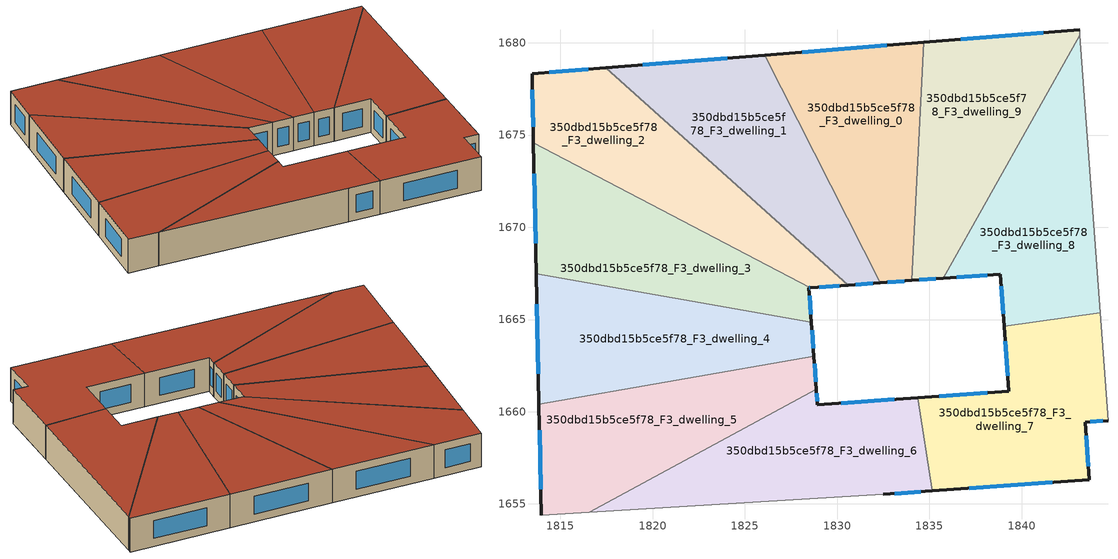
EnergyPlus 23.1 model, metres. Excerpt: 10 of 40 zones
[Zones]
350dbd15b5ce5f78_F3_dwelling_0
 floor to 350dbd15b5ce5f78_F2_dwelling_0 (EU_floor_Construction): 1834.71,1680.03 1834.06,1667.12 1832.34,1666.99 1826.08,1679.34 z9
 wall outside (EU_wall_Construction): 1832.34,1666.99 1834.06,1667.12 / 1834.71,1680.03 1826.08,1679.34 z9:12
 wall to 350dbd15b5ce5f78_F3_dwelling_1 (EU_wall_Construction): 1826.08,1679.34 1832.34,1666.99 z9:12
 wall to 350dbd15b5ce5f78_F3_dwelling_9 (EU_wall_Construction): 1834.06,1667.12 1834.71,1680.03 z9:12
 window (EU_Window_Construction): 1832.74,1667.02 1833.65,1667.09 / 1832.68,1679.86 1828.11,1679.5 z9.7:11.3
 roof outside (EU_roof_Construction): 1834.06,1667.12 1834.71,1680.03 1826.08,1679.34 1832.34,1666.99 z12
350dbd15b5ce5f78_F3_dwelling_1
 floor to 350dbd15b5ce5f78_F2_dwelling_1 (EU_floor_Construction): 1826.08,1679.34 1832.34,1666.99 1830.6,1666.87 1817.45,1678.65 z9
 wall outside (EU_wall_Construction): 1830.6,1666.87 1832.34,1666.99 / 1826.08,1679.34 1817.45,1678.65 z9:12
 wall to 350dbd15b5ce5f78_F3_dwelling_2 (EU_wall_Construction): 1817.45,1678.65 1830.6,1666.87 z9:12
 window (EU_Window_Construction): 1831.01,1666.9 1831.93,1666.96 / 1824.05,1679.18 1819.48,1678.81 z9.7:11.3
 roof outside (EU_roof_Construction): 1832.34,1666.99 1826.08,1679.34 1817.45,1678.65 1830.6,1666.87 z12
350dbd15b5ce5f78_F3_dwelling_2
 floor to 350dbd15b5ce5f78_F2_dwelling_2 (EU_floor_Construction): 1830.6,1666.87 1828.54,1666.72 1813.54,1674.58 1813.46,1678.33 1817.45,1678.65 z9
 wall outside (EU_wall_Construction): 1828.54,1666.72 1830.6,1666.87 / 1817.45,1678.65 1813.46,1678.33 1813.54,1674.58 z9:12
 wall to 350dbd15b5ce5f78_F3_dwelling_3 (EU_wall_Construction): 1813.54,1674.58 1828.54,1666.72 z9:12
 window (EU_Window_Construction): 1829.03,1666.76 1830.12,1666.83 / 1813.48,1677.45 1813.52,1675.46 / 1816.51,1678.58 1814.4,1678.41 z9.7:11.3
 roof outside (EU_roof_Construction): 1830.6,1666.87 1817.45,1678.65 1813.46,1678.33 1813.54,1674.58 1828.54,1666.72 z12
350dbd15b5ce5f78_F3_dwelling_3
 floor to 350dbd15b5ce5f78_F2_dwelling_3 (EU_floor_Construction): 1828.54,1666.72 1828.48,1666.72 1828.61,1664.85 1813.69,1667.48 1813.54,1674.58 z9
 wall outside (EU_wall_Construction): 1828.61,1664.85 1828.48,1666.72 1828.54,1666.72 / 1813.54,1674.58 1813.69,1667.48 z9:12
 wall to 350dbd15b5ce5f78_F3_dwelling_4 (EU_wall_Construction): 1813.69,1667.48 1828.61,1664.85 z9:12
 window (EU_Window_Construction): 1828.49,1666.72 1828.53,1666.72 / 1828.58,1665.29 1828.51,1666.28 / 1813.57,1672.91 1813.65,1669.15 z9.7:11.3
 roof outside (EU_roof_Construction): 1828.61,1664.85 1828.48,1666.72 1828.54,1666.72 1813.54,1674.58 1813.69,1667.48 z12
350dbd15b5ce5f78_F3_dwelling_4
 floor to 350dbd15b5ce5f78_F2_dwelling_4 (EU_floor_Construction): 1828.61,1664.85 1828.74,1663.02 1813.84,1660.4 1813.69,1667.48 z9
 wall outside (EU_wall_Construction): 1828.74,1663.02 1828.61,1664.85 / 1813.69,1667.48 1813.84,1660.4 z9:12
 wall to 350dbd15b5ce5f78_F3_dwelling_5 (EU_wall_Construction): 1813.84,1660.4 1828.74,1663.02 z9:12
 window (EU_Window_Construction): 1828.71,1663.45 1828.64,1664.42 / 1813.72,1665.82 1813.8,1662.06 z9.7:11.3
 roof outside (EU_roof_Construction): 1828.74,1663.02 1828.61,1664.85 1813.69,1667.48 1813.84,1660.4 z12
350dbd15b5ce5f78_F3_dwelling_5
 floor to 350dbd15b5ce5f78_F2_dwelling_5 (EU_floor_Construction): 1828.74,1663.02 1828.88,1661.21 1816.56,1654.56 1813.97,1654.4 1813.84,1660.4 z9
 wall outside (EU_wall_Construction): 1828.88,1661.21 1828.74,1663.02 / 1813.84,1660.4 1813.97,1654.4 z9:12
 wall adiabatic (EU_wall_Construction): 1813.97,1654.4 1816.56,1654.56 z9:12
 wall to 350dbd15b5ce5f78_F3_dwelling_6 (EU_wall_Construction): 1816.56,1654.56 1828.88,1661.21 z9:12
 window (EU_Window_Construction): 1828.85,1661.63 1828.78,1662.59 / 1813.87,1658.99 1813.94,1655.81 z9.7:11.3
 roof outside (EU_roof_Construction): 1828.88,1661.21 1828.74,1663.02 1813.84,1660.4 1813.97,1654.4 1816.56,1654.56 z12
350dbd15b5ce5f78_F3_dwelling_6
 floor to 350dbd15b5ce5f78_F2_dwelling_6 (EU_floor_Construction): 1834.38,1660.77 1835.16,1655.71 1832.49,1655.52 1816.56,1654.56 1828.88,1661.21 1828.94,1660.38 z9
 wall outside (EU_wall_Construction): 1834.38,1660.77 1828.94,1660.38 1828.88,1661.21 / 1832.49,1655.52 1835.16,1655.71 z9:12
 wall adiabatic (EU_wall_Construction): 1816.56,1654.56 1832.49,1655.52 z9:12
 wall to 350dbd15b5ce5f78_F3_dwelling_7 (EU_wall_Construction): 1835.16,1655.71 1834.38,1660.77 z9:12
 window (EU_Window_Construction): 1828.92,1660.57 1828.89,1661.01 / 1833.1,1660.68 1830.22,1660.47 / 1833.12,1655.56 1834.53,1655.67 z9.7:11.3
 roof outside (EU_roof_Construction): 1835.16,1655.71 1834.38,1660.77 1828.94,1660.38 1828.88,1661.21 1816.56,1654.56 1832.49,1655.52 z12
350dbd15b5ce5f78_F3_dwelling_7
 floor to 350dbd15b5ce5f78_F2_dwelling_7 (EU_floor_Construction): 1844.26,1665.37 1844.69,1659.52 1843.44,1659.43 1843.67,1656.32 1835.16,1655.71 1834.38,1660.77 1839.31,1661.12 1839.06,1664.64 z9
 wall outside (EU_wall_Construction): 1839.06,1664.64 1839.31,1661.12 1834.38,1660.77 / 1835.16,1655.71 1843.67,1656.32 1843.44,1659.43 1844.69,1659.52 z9:12
 wall adiabatic (EU_wall_Construction): 1844.69,1659.52 1844.26,1665.37 z9:12
 wall to 350dbd15b5ce5f78_F3_dwelling_8 (EU_wall_Construction): 1844.26,1665.37 1839.06,1664.64 z9:12
 window (EU_Window_Construction): 1838.15,1661.04 1835.54,1660.85 / 1839.12,1663.82 1839.25,1661.95 / 1843.73,1659.45 1844.39,1659.5 / 1843.62,1657.05 1843.5,1658.7 / 1837.16,1655.85 1841.67,1656.18 z9.7:11.3
 roof outside (EU_roof_Construction): 1843.67,1656.32 1843.44,1659.43 1844.69,1659.52 1844.26,1665.37 1839.06,1664.64 1839.31,1661.12 1834.38,1660.77 1835.16,1655.71 z12
350dbd15b5ce5f78_F3_dwelling_8
 floor to 350dbd15b5ce5f78_F2_dwelling_8 (EU_floor_Construction): 1843.17,1680.41 1844.26,1665.37 1839.06,1664.64 1838.86,1667.46 1835.76,1667.24 z9
 wall outside (EU_wall_Construction): 1835.76,1667.24 1838.86,1667.46 1839.06,1664.64 z9:12
 wall adiabatic (EU_wall_Construction): 1844.26,1665.37 1843.17,1680.41 z9:12
 wall to 350dbd15b5ce5f78_F3_dwelling_9 (EU_wall_Construction): 1843.17,1680.41 1835.76,1667.24 z9:12
 window (EU_Window_Construction): 1838.9,1666.8 1839.01,1665.3 / 1836.49,1667.29 1838.13,1667.41 z9.7:11.3
 roof outside (EU_roof_Construction): 1844.26,1665.37 1843.17,1680.41 1835.76,1667.24 1838.86,1667.46 1839.06,1664.64 z12
350dbd15b5ce5f78_F3_dwelling_9
 floor to 350dbd15b5ce5f78_F2_dwelling_9 (EU_floor_Construction): 1843.15,1680.7 1843.17,1680.41 1835.76,1667.24 1834.06,1667.12 1834.71,1680.03 z9
 wall outside (EU_wall_Construction): 1834.06,1667.12 1835.76,1667.24 / 1843.15,1680.7 1834.71,1680.03 z9:12
 wall adiabatic (EU_wall_Construction): 1843.17,1680.41 1843.15,1680.7 z9:12
 window (EU_Window_Construction): 1834.46,1667.15 1835.36,1667.21 / 1841.17,1680.54 1836.69,1680.18 z9.7:11.3
 roof outside (EU_roof_Construction): 1835.76,1667.24 1843.17,1680.41 1843.15,1680.7 1834.71,1680.03 1834.06,1667.12 z12
[Building]
EU S2 Campaign: North Axis=0; Terrain=City; Solar Distribution=FullExterior
[Site:Location]
Budapest.Ferenc.Liszt.Intl.AP: Latitude=47.437; Longitude=19.256; Time Zone=1; Elevation=185
[SizingPeriod:WeatherFileDays]
AnnualSizingPeriod: Begin Month=1; Begin Day of Month=1; End Month=12; End Day of Month=31; Day of Week for Start Day=Monday; Use Weather File Daylight Saving Period=No; Use Weather File Rain and Snow Indicators=No
[MATERIAL]
EU_InternalMass_Material: Roughness=MediumRough; Thickness=0.1; Conductivity=1; Density=1800; Specific Heat=900; Thermal Absorptance=0.9; Solar Absorptance=0.7; Visible Absorptance=0.7
[MATERIAL:NOMASS] Roughness=MediumRough; Thermal Absorptance=0.9; Solar Absorptance=0.7; Visible Absorptance=0.7
Name | Thermal Resistance
EU_wall_NoMass | 0.832559
EU_roof_NoMass | 1.39638
EU_floor_NoMass | 0.872794
[WINDOWMATERIAL:SIMPLEGLAZINGSYSTEM]
EU_Window_SimpleGlazing: UFactor=2.79869; Solar Heat Gain Coefficient=0.75; Visible Transmittance=0.75
[CONSTRUCTION]
EU_wall_Construction: EU_wall_NoMass
EU_roof_Construction: EU_roof_NoMass
EU_floor_Construction: EU_floor_NoMass
EU_Window_Construction: EU_Window_SimpleGlazing
EU_InternalMass_Construction: EU_InternalMass_Material
[ZONE] Type=1; Multiplier=1; Ceiling Height=autocalculate; Floor Area=autocalculate; Part of Total Floor Area=Yes
Name | Volume
350dbd15b5ce5f78_F3_dwelling_0 | 199.415
350dbd15b5ce5f78_F3_dwelling_1 | 199.414
350dbd15b5ce5f78_F3_dwelling_2 | 199.42
350dbd15b5ce5f78_F3_dwelling_3 | 199.446
350dbd15b5ce5f78_F3_dwelling_4 | 199.419
350dbd15b5ce5f78_F3_dwelling_5 | 199.41
350dbd15b5ce5f78_F3_dwelling_6 | 199.428
350dbd15b5ce5f78_F3_dwelling_7 | 199.424
350dbd15b5ce5f78_F3_dwelling_8 | 199.401
350dbd15b5ce5f78_F3_dwelling_9 | 199.457
[INTERNALMASS] Construction=EU_InternalMass_Construction
Name | Zone or ZoneList | Surface Area
350dbd15b5ce5f78_F3_dwelling_0_EU_InternalMass | 350dbd15b5ce5f78_F3_dwelling_0 | 66.4718
350dbd15b5ce5f78_F3_dwelling_1_EU_InternalMass | 350dbd15b5ce5f78_F3_dwelling_1 | 66.4713
350dbd15b5ce5f78_F3_dwelling_2_EU_InternalMass | 350dbd15b5ce5f78_F3_dwelling_2 | 66.4733
350dbd15b5ce5f78_F3_dwelling_3_EU_InternalMass | 350dbd15b5ce5f78_F3_dwelling_3 | 66.4821
350dbd15b5ce5f78_F3_dwelling_4_EU_InternalMass | 350dbd15b5ce5f78_F3_dwelling_4 | 66.4729
350dbd15b5ce5f78_F3_dwelling_5_EU_InternalMass | 350dbd15b5ce5f78_F3_dwelling_5 | 66.4698
350dbd15b5ce5f78_F3_dwelling_6_EU_InternalMass | 350dbd15b5ce5f78_F3_dwelling_6 | 66.4761
350dbd15b5ce5f78_F3_dwelling_7_EU_InternalMass | 350dbd15b5ce5f78_F3_dwelling_7 | 66.4746
350dbd15b5ce5f78_F3_dwelling_8_EU_InternalMass | 350dbd15b5ce5f78_F3_dwelling_8 | 66.4669
350dbd15b5ce5f78_F3_dwelling_9_EU_InternalMass | 350dbd15b5ce5f78_F3_dwelling_9 | 66.4856
[OTHEREQUIPMENT] Fuel Type=Electricity; Design Level Calculation Method=Watts/Area; Power per Zone Floor Area=1; Fraction Latent=0; Fraction Radiant=0; Fraction Lost=0; Carbon Dioxide Generation Rate=0; EndUse Subcategory=EU_Step8_InternalGains
Name | Zone or ZoneList or Space or SpaceList | Schedule
EU_Step8_InternalGain_350dbd15b5ce5f78_F3_dwelling_0_f000 | 350dbd15b5ce5f78_F3_dwelling_0 | EU_Step8_GainSchedule_350dbd15b5ce5f78_F3_dwelling_0_f000
EU_Step8_InternalGain_350dbd15b5ce5f78_F3_dwelling_1_f000 | 350dbd15b5ce5f78_F3_dwelling_1 | EU_Step8_GainSchedule_350dbd15b5ce5f78_F3_dwelling_1_f000
EU_Step8_InternalGain_350dbd15b5ce5f78_F3_dwelling_2_f000 | 350dbd15b5ce5f78_F3_dwelling_2 | EU_Step8_GainSchedule_350dbd15b5ce5f78_F3_dwelling_2_f000
EU_Step8_InternalGain_350dbd15b5ce5f78_F3_dwelling_3_f000 | 350dbd15b5ce5f78_F3_dwelling_3 | EU_Step8_GainSchedule_350dbd15b5ce5f78_F3_dwelling_3_f000
EU_Step8_InternalGain_350dbd15b5ce5f78_F3_dwelling_4_f000 | 350dbd15b5ce5f78_F3_dwelling_4 | EU_Step8_GainSchedule_350dbd15b5ce5f78_F3_dwelling_4_f000
EU_Step8_InternalGain_350dbd15b5ce5f78_F3_dwelling_5_f000 | 350dbd15b5ce5f78_F3_dwelling_5 | EU_Step8_GainSchedule_350dbd15b5ce5f78_F3_dwelling_5_f000
EU_Step8_InternalGain_350dbd15b5ce5f78_F3_dwelling_6_f000 | 350dbd15b5ce5f78_F3_dwelling_6 | EU_Step8_GainSchedule_350dbd15b5ce5f78_F3_dwelling_6_f000
EU_Step8_InternalGain_350dbd15b5ce5f78_F3_dwelling_7_f000 | 350dbd15b5ce5f78_F3_dwelling_7 | EU_Step8_GainSchedule_350dbd15b5ce5f78_F3_dwelling_7_f000
EU_Step8_InternalGain_350dbd15b5ce5f78_F3_dwelling_8_f000 | 350dbd15b5ce5f78_F3_dwelling_8 | EU_Step8_GainSchedule_350dbd15b5ce5f78_F3_dwelling_8_f000
EU_Step8_InternalGain_350dbd15b5ce5f78_F3_dwelling_9_f000 | 350dbd15b5ce5f78_F3_dwelling_9 | EU_Step8_GainSchedule_350dbd15b5ce5f78_F3_dwelling_9_f000
[ZONEVENTILATION:DESIGNFLOWRATE] Schedule=EU_AlwaysOn; Design Flow Rate Calculation Method=AirChanges/Hour; Air Changes per Hour=0.475469; Ventilation Type=Natural; Fan Pressure Rise=0; Fan Total Efficiency=1; Constant Term Coefficient=1; Temperature Term Coefficient=0; Velocity Term Coefficient=0; Velocity Squared Term Coefficient=0; Minimum Indoor Temperature=-100; Maximum Indoor Temperature=100; Delta Temperature=-100; Minimum Outdoor Temperature=-100; Maximum Outdoor Temperature=100; Maximum Wind Speed=40
Name | Zone or ZoneList or Space or SpaceList
EU_ConstantAir_350dbd15b5ce5f78_F3_dwelling_0 | 350dbd15b5ce5f78_F3_dwelling_0
EU_ConstantAir_350dbd15b5ce5f78_F3_dwelling_1 | 350dbd15b5ce5f78_F3_dwelling_1
EU_ConstantAir_350dbd15b5ce5f78_F3_dwelling_2 | 350dbd15b5ce5f78_F3_dwelling_2
EU_ConstantAir_350dbd15b5ce5f78_F3_dwelling_3 | 350dbd15b5ce5f78_F3_dwelling_3
EU_ConstantAir_350dbd15b5ce5f78_F3_dwelling_4 | 350dbd15b5ce5f78_F3_dwelling_4
EU_ConstantAir_350dbd15b5ce5f78_F3_dwelling_5 | 350dbd15b5ce5f78_F3_dwelling_5
EU_ConstantAir_350dbd15b5ce5f78_F3_dwelling_6 | 350dbd15b5ce5f78_F3_dwelling_6
EU_ConstantAir_350dbd15b5ce5f78_F3_dwelling_7 | 350dbd15b5ce5f78_F3_dwelling_7
EU_ConstantAir_350dbd15b5ce5f78_F3_dwelling_8 | 350dbd15b5ce5f78_F3_dwelling_8
EU_ConstantAir_350dbd15b5ce5f78_F3_dwelling_9 | 350dbd15b5ce5f78_F3_dwelling_9
[HVACTEMPLATE:THERMOSTAT] Constant Heating Setpoint=20; Constant Cooling Setpoint=50
EU_HeatOnly_350dbd15b5ce5f78_F0_dwelling_0; EU_HeatOnly_350dbd15b5ce5f78_F0_dwelling_1; EU_HeatOnly_350dbd15b5ce5f78_F0_dwelling_2; EU_HeatOnly_350dbd15b5ce5f78_F0_dwelling_3; EU_HeatOnly_350dbd15b5ce5f78_F0_dwelling_4; EU_HeatOnly_350dbd15b5ce5f78_F0_dwelling_5; EU_HeatOnly_350dbd15b5ce5f78_F0_dwelling_6; EU_HeatOnly_350dbd15b5ce5f78_F0_dwelling_7; EU_HeatOnly_350dbd15b5ce5f78_F0_dwelling_8; EU_HeatOnly_350dbd15b5ce5f78_F0_dwelling_9; EU_HeatOnly_350dbd15b5ce5f78_F1_dwelling_0; EU_HeatOnly_350dbd15b5ce5f78_F1_dwelling_1; EU_HeatOnly_350dbd15b5ce5f78_F1_dwelling_2; EU_HeatOnly_350dbd15b5ce5f78_F1_dwelling_3; EU_HeatOnly_350dbd15b5ce5f78_F1_dwelling_4; EU_HeatOnly_350dbd15b5ce5f78_F1_dwelling_5; EU_HeatOnly_350dbd15b5ce5f78_F1_dwelling_6; EU_HeatOnly_350dbd15b5ce5f78_F1_dwelling_7; EU_HeatOnly_350dbd15b5ce5f78_F1_dwelling_8; EU_HeatOnly_350dbd15b5ce5f78_F1_dwelling_9; EU_HeatOnly_350dbd15b5ce5f78_F2_dwelling_0; EU_HeatOnly_350dbd15b5ce5f78_F2_dwelling_1; EU_HeatOnly_350dbd15b5ce5f78_F2_dwelling_2; EU_HeatOnly_350dbd15b5ce5f78_F2_dwelling_3; EU_HeatOnly_350dbd15b5ce5f78_F2_dwelling_4; EU_HeatOnly_350dbd15b5ce5f78_F2_dwelling_5; EU_HeatOnly_350dbd15b5ce5f78_F2_dwelling_6; EU_HeatOnly_350dbd15b5ce5f78_F2_dwelling_7; EU_HeatOnly_350dbd15b5ce5f78_F2_dwelling_8; EU_HeatOnly_350dbd15b5ce5f78_F2_dwelling_9; EU_HeatOnly_350dbd15b5ce5f78_F3_dwelling_0; EU_HeatOnly_350dbd15b5ce5f78_F3_dwelling_1; EU_HeatOnly_350dbd15b5ce5f78_F3_dwelling_2; EU_HeatOnly_350dbd15b5ce5f78_F3_dwelling_3; EU_HeatOnly_350dbd15b5ce5f78_F3_dwelling_4; EU_HeatOnly_350dbd15b5ce5f78_F3_dwelling_5; EU_HeatOnly_350dbd15b5ce5f78_F3_dwelling_6; EU_HeatOnly_350dbd15b5ce5f78_F3_dwelling_7; EU_HeatOnly_350dbd15b5ce5f78_F3_dwelling_8; EU_HeatOnly_350dbd15b5ce5f78_F3_dwelling_9
[HVACTEMPLATE:ZONE:IDEALLOADSAIRSYSTEM] System Availability Schedule=EU_AlwaysOn; Maximum Heating Supply Air Temperature=50; Minimum Cooling Supply Air Temperature=13; Maximum Heating Supply Air Humidity Ratio=0.0156; Minimum Cooling Supply Air Humidity Ratio=0.0077; Heating Limit=NoLimit; Cooling Limit=NoLimit; Heating Availability Schedule=EU_AlwaysOn; Cooling Availability Schedule=EU_CoolingOff; Dehumidification Control Type=ConstantSensibleHeatRatio; Cooling Sensible Heat Ratio=0.7; Dehumidification Setpoint=60; Humidification Control Type=None; Humidification Setpoint=30; Outdoor Air Method=None; Outdoor Air Flow Rate per Person=0.00944; Outdoor Air Flow Rate per Zone Floor Area=0; Outdoor Air Flow Rate per Zone=0; Demand Controlled Ventilation Type=None; Outdoor Air Economizer Type=NoEconomizer; Heat Recovery Type=None; Sensible Heat Recovery Effectiveness=0.7; Latent Heat Recovery Effectiveness=0.65
Name | Template Thermostat
350dbd15b5ce5f78_F3_dwelling_0 | EU_HeatOnly_350dbd15b5ce5f78_F3_dwelling_0
350dbd15b5ce5f78_F3_dwelling_1 | EU_HeatOnly_350dbd15b5ce5f78_F3_dwelling_1
350dbd15b5ce5f78_F3_dwelling_2 | EU_HeatOnly_350dbd15b5ce5f78_F3_dwelling_2
350dbd15b5ce5f78_F3_dwelling_3 | EU_HeatOnly_350dbd15b5ce5f78_F3_dwelling_3
350dbd15b5ce5f78_F3_dwelling_4 | EU_HeatOnly_350dbd15b5ce5f78_F3_dwelling_4
350dbd15b5ce5f78_F3_dwelling_5 | EU_HeatOnly_350dbd15b5ce5f78_F3_dwelling_5
350dbd15b5ce5f78_F3_dwelling_6 | EU_HeatOnly_350dbd15b5ce5f78_F3_dwelling_6
350dbd15b5ce5f78_F3_dwelling_7 | EU_HeatOnly_350dbd15b5ce5f78_F3_dwelling_7
350dbd15b5ce5f78_F3_dwelling_8 | EU_HeatOnly_350dbd15b5ce5f78_F3_dwelling_8
350dbd15b5ce5f78_F3_dwelling_9 | EU_HeatOnly_350dbd15b5ce5f78_F3_dwelling_9
[SIZING:ZONE] Zone Cooling Design Supply Air Temperature Input Method=SupplyAirTemperature; Zone Cooling Design Supply Air Temperature=13; Zone Heating Design Supply Air Temperature Input Method=SupplyAirTemperature; Zone Heating Design Supply Air Temperature=50; Zone Cooling Design Supply Air Humidity Ratio=0.008; Zone Heating Design Supply Air Humidity Ratio=0.008; Cooling Design Air Flow Method=DesignDay; Cooling Design Air Flow Rate=0; Cooling Minimum Air Flow per Zone Floor Area=0.000762; Cooling Minimum Air Flow=0; Cooling Minimum Air Flow Fraction=0.2; Heating Design Air Flow Method=DesignDay; Heating Design Air Flow Rate=0; Heating Maximum Air Flow per Zone Floor Area=0.002032; Heating Maximum Air Flow=0.141576; Heating Maximum Air Flow Fraction=0.3; Account for Dedicated Outdoor Air System=No; Dedicated Outdoor Air System Control Strategy=NeutralSupplyAir; Dedicated Outdoor Air Low Setpoint Temperature for Design=autosize; Dedicated Outdoor Air High Setpoint Temperature for Design=autosize; Zone Load Sizing Method=Sensible Load Only No Latent Load; Zone Latent Cooling Design Supply Air Humidity Ratio Input Method=HumidityRatioDifference; Zone Cooling Design Supply Air Humidity Ratio Difference=0.005; Zone Latent Heating Design Supply Air Humidity Ratio Input Method=HumidityRatioDifference; Zone Humidification Design Supply Air Humidity Ratio Difference=0.005
350dbd15b5ce5f78_F3_dwelling_0; 350dbd15b5ce5f78_F3_dwelling_1; 350dbd15b5ce5f78_F3_dwelling_2; 350dbd15b5ce5f78_F3_dwelling_3; 350dbd15b5ce5f78_F3_dwelling_4; 350dbd15b5ce5f78_F3_dwelling_5; 350dbd15b5ce5f78_F3_dwelling_6; 350dbd15b5ce5f78_F3_dwelling_7; 350dbd15b5ce5f78_F3_dwelling_8; 350dbd15b5ce5f78_F3_dwelling_9
[SCHEDULE:CONSTANT]
Name | Hourly Value
EU_AlwaysOn | 1
EU_CoolingOff | 0
[SCHEDULE:FILE] Column Number=1; Rows to Skip at Top=0; Number of Hours of Data=8760; Column Separator=Comma; Interpolate to Timestep=No; Minutes per Item=60; Adjust Schedule for Daylight Savings=Yes
Name | File
EU_Step8_GainSchedule_350dbd15b5ce5f78_F3_dwelling_0_f000 | ../../schedules/350dbd15b5ce5f78/350dbd15b5ce5f78_F3_dwelling_0_f000_gain.csv
EU_Step8_GainSchedule_350dbd15b5ce5f78_F3_dwelling_1_f000 | ../../schedules/350dbd15b5ce5f78/350dbd15b5ce5f78_F3_dwelling_1_f000_gain.csv
EU_Step8_GainSchedule_350dbd15b5ce5f78_F3_dwelling_2_f000 | ../../schedules/350dbd15b5ce5f78/350dbd15b5ce5f78_F3_dwelling_2_f000_gain.csv
EU_Step8_GainSchedule_350dbd15b5ce5f78_F3_dwelling_3_f000 | ../../schedules/350dbd15b5ce5f78/350dbd15b5ce5f78_F3_dwelling_3_f000_gain.csv
EU_Step8_GainSchedule_350dbd15b5ce5f78_F3_dwelling_4_f000 | ../../schedules/350dbd15b5ce5f78/350dbd15b5ce5f78_F3_dwelling_4_f000_gain.csv
EU_Step8_GainSchedule_350dbd15b5ce5f78_F3_dwelling_5_f000 | ../../schedules/350dbd15b5ce5f78/350dbd15b5ce5f78_F3_dwelling_5_f000_gain.csv
EU_Step8_GainSchedule_350dbd15b5ce5f78_F3_dwelling_6_f000 | ../../schedules/350dbd15b5ce5f78/350dbd15b5ce5f78_F3_dwelling_6_f000_gain.csv
EU_Step8_GainSchedule_350dbd15b5ce5f78_F3_dwelling_7_f000 | ../../schedules/350dbd15b5ce5f78/350dbd15b5ce5f78_F3_dwelling_7_f000_gain.csv
EU_Step8_GainSchedule_350dbd15b5ce5f78_F3_dwelling_8_f000 | ../../schedules/350dbd15b5ce5f78/350dbd15b5ce5f78_F3_dwelling_8_f000_gain.csv
EU_Step8_GainSchedule_350dbd15b5ce5f78_F3_dwelling_9_f000 | ../../schedules/350dbd15b5ce5f78/350dbd15b5ce5f78_F3_dwelling_9_f000_gain.csv
